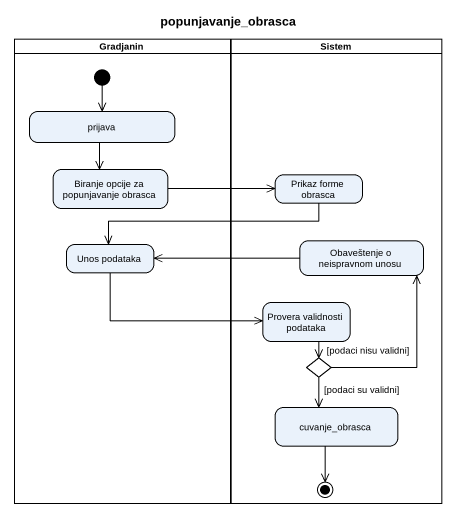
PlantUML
@startuml
title popunjavanje_obrasca
hide empty description
state Gradjanin <<partition>> {
  state prijava
  state "Biranje opcije za popunjavanje obrasca" as Biranje_opcije_za
  state "Unos podataka" as Unos_podataka
  [*] --> prijava
}
state Sistem <<partition>> {
  state "Prikaz forme obrasca" as Prikaz_forme_obrasca
  state "Obaveštenje o neispravnom unosu" as Obaveštenje_o_neispravnom
  state "Provera validnosti podataka" as Provera_validnosti_podataka
  state choice1 <<choice>>
  state cuvanje_obrasca
  cuvanje_obrasca --> [*]
}
prijava --> Biranje_opcije_za
Biranje_opcije_za -right-> Prikaz_forme_obrasca
Prikaz_forme_obrasca -left-> Unos_podataka
Unos_podataka -right-> Provera_validnosti_podataka
Obaveštenje_o_neispravnom -left-> Unos_podataka
Provera_validnosti_podataka --> choice1
choice1 -up-> Obaveštenje_o_neispravnom : [podaci nisu validni]
choice1 --> cuvanje_obrasca : [podaci su validni]
@enduml
